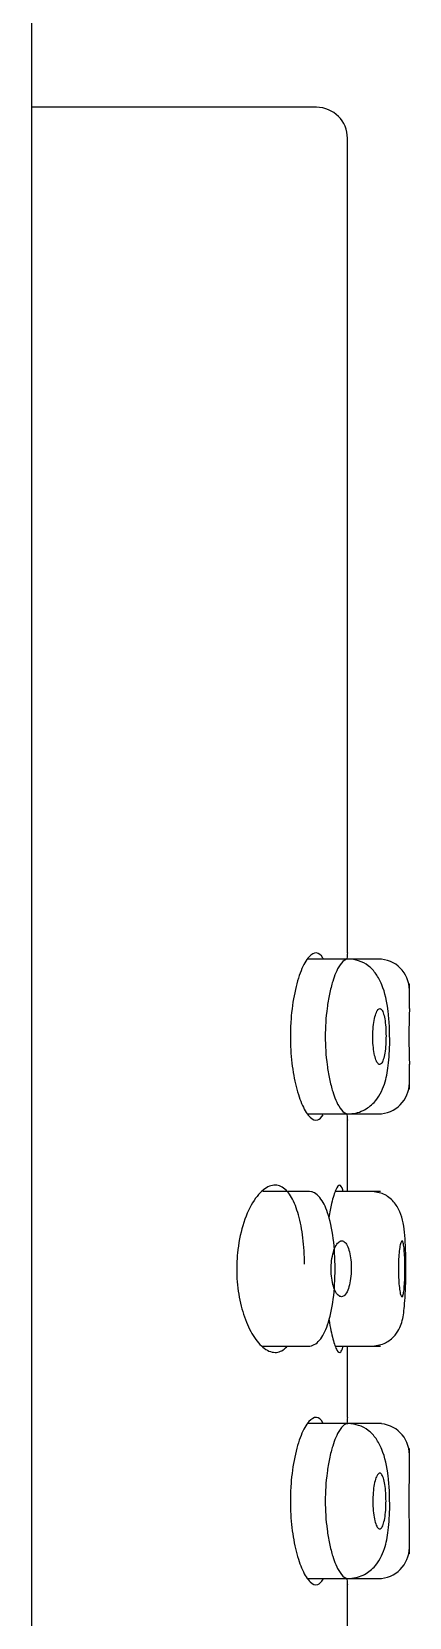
# Model space of a CAD drawing. Header units: millimetres. Extents: x -60 to 7633, y -2614 to 2146.
# Drawn here: x 7139.09 to 7145.19, y 1761.31 to 1786.9 of the extents above; entities that cross this region are included whole.
import ezdxf

# ---------------------------------------------------------------- set-up
doc = ezdxf.new("R2010")
doc.units = ezdxf.units.MM
doc.layers.get('0').update_dxf_attribs({"color": 250})

msp = doc.modelspace()

# ---------------------------------------------------------------- linework, layer by layer
at = {"linetype": 'Continuous'}
for p, q in [((7139.095, 1575.007), (7139.095, 1839.6)), ((7143.695, 1785.683), (7139.095, 1785.683)), ((7144.195, 1772.033), (7144.195, 1785.183)), ((7144.202, 1771.933), (7143.553, 1771.933)), ((7144.745, 1771.933), (7144.202, 1771.933)), ((7145.195, 1771.134), (7145.195, 1771.533)), ((7145.195, 1769.833), (7145.195, 1770.237)), ((7143.557, 1769.433), (7144.202, 1769.433)), ((7144.195, 1768.183), (7144.195, 1769.349)), ((7144.202, 1769.433), (7144.745, 1769.433)), ((7143.565, 1768.183), (7142.826, 1768.183)), ((7144.727, 1768.183), (7143.999, 1768.183)), ((7142.822, 1765.683), (7143.565, 1765.683)), ((7144.003, 1765.683), (7144.727, 1765.683)), ((7144.195, 1764.533), (7144.195, 1765.683)), ((7144.202, 1764.433), (7143.553, 1764.433)), ((7144.745, 1764.433), (7144.202, 1764.433)), ((7145.195, 1763.633), (7145.195, 1764.033)), ((7145.195, 1762.333), (7145.195, 1762.738)), ((7143.557, 1761.933), (7144.202, 1761.933)), ((7144.195, 1760.683), (7144.195, 1761.849)), ((7144.202, 1761.933), (7144.745, 1761.933))]:
    msp.add_line(p, q, dxfattribs=at)
for centre, radius, start, end in [((7143.695, 1785.183), 0.5, 0, 90), ((7160.139, 1770.683), 16.001, 175.1602, 175.4945), ((7144.695, 1771.433), 0.5, 0, 90), ((7162.274, 1770.683), 17.085, 178.487, 181.5128), ((7144.695, 1769.933), 0.5, 270, 360), ((7160.139, 1770.683), 16.001, 184.5295, 184.8391), ((7160.139, 1763.183), 16.001, 175.1602, 175.4945), ((7144.695, 1763.933), 0.5, 0, 90), ((7162.21, 1763.183), 17.022, 178.4841, 181.5156), ((7144.695, 1762.433), 0.5, 270, 360), ((7160.139, 1763.183), 16.001, 184.5295, 184.8391)]:
    msp.add_arc(centre, radius, start, end, dxfattribs=at)
for points, knots in [([(7143.807, 1771.937), (7143.805, 1771.941), (7143.803, 1771.944), (7143.8, 1771.948), (7143.769, 1772), (7143.732, 1772.029), (7143.694, 1772.032), (7143.655, 1772.036), (7143.613, 1772.012), (7143.571, 1771.965), (7143.528, 1771.916), (7143.485, 1771.84), (7143.446, 1771.743), (7143.407, 1771.645), (7143.371, 1771.524), (7143.343, 1771.389), (7143.316, 1771.258), (7143.295, 1771.111), (7143.284, 1770.959), (7143.277, 1770.869), (7143.274, 1770.775), (7143.274, 1770.683)], [0.6879539, 0.6879539, 0.6879539, 0.6879539, 0.6915413, 0.6915413, 0.6915413, 0.7453074, 0.7453074, 0.7453074, 0.8005377, 0.8005377, 0.8005377, 0.8570531, 0.8570531, 0.8570531, 0.9135236, 0.9135236, 0.9135236, 0.9679166, 0.9679166, 0.9679166, 1, 1, 1, 1]), ([(7144.2, 1771.933), (7144.2, 1771.933), (7144.2, 1771.933), (7144.194, 1771.933), (7144.193, 1771.932), (7144.18, 1771.93), (7144.172, 1771.928), (7144.14, 1771.912), (7144.106, 1771.883), (7144.044, 1771.792), (7144.027, 1771.755), (7143.987, 1771.663), (7143.974, 1771.625), (7143.94, 1771.518), (7143.919, 1771.439), (7143.889, 1771.294), (7143.877, 1771.218), (7143.847, 1770.988), (7143.837, 1770.831), (7143.837, 1770.683)], [0.749902, 0.749902, 0.749902, 0.749902, 0.75, 0.75, 0.765625, 0.765625, 0.78125, 0.78125, 0.8125, 0.8125, 0.84375, 0.84375, 0.875, 0.875, 0.90625, 0.90625, 0.9375, 0.9375, 1, 1, 1, 1]), ([(7144.876, 1770.711), (7144.875, 1770.755), (7144.874, 1770.872), (7144.85, 1771.167), (7144.787, 1771.463), (7144.663, 1771.697), (7144.539, 1771.829), (7144.381, 1771.916), (7144.267, 1771.928), (7144.202, 1771.933)], [0, 0, 0, 0, 0.065082, 0.202763, 0.476652, 0.611821, 0.745036, 0.874902, 1, 1, 1, 1]), ([(7144.818, 1770.687), (7144.818, 1770.737), (7144.816, 1770.787), (7144.813, 1770.835), (7144.809, 1770.882), (7144.804, 1770.927), (7144.797, 1770.966), (7144.791, 1771.005), (7144.782, 1771.039), (7144.773, 1771.066), (7144.763, 1771.092), (7144.753, 1771.112), (7144.742, 1771.123), (7144.73, 1771.134), (7144.718, 1771.137), (7144.706, 1771.131), (7144.694, 1771.126), (7144.682, 1771.111), (7144.671, 1771.089), (7144.659, 1771.067), (7144.649, 1771.037), (7144.639, 1771.001), (7144.63, 1770.965), (7144.622, 1770.921), (7144.616, 1770.875), (7144.61, 1770.829), (7144.606, 1770.778), (7144.605, 1770.727), (7144.604, 1770.677), (7144.604, 1770.625), (7144.607, 1770.575), (7144.61, 1770.527), (7144.616, 1770.48), (7144.623, 1770.438), (7144.63, 1770.396), (7144.638, 1770.358), (7144.648, 1770.328), (7144.658, 1770.297), (7144.669, 1770.272), (7144.681, 1770.256), (7144.692, 1770.24), (7144.705, 1770.231), (7144.717, 1770.232), (7144.729, 1770.232), (7144.741, 1770.241), (7144.751, 1770.258), (7144.762, 1770.275), (7144.773, 1770.3), (7144.781, 1770.332), (7144.79, 1770.365), (7144.798, 1770.404), (7144.804, 1770.448), (7144.809, 1770.491), (7144.813, 1770.54), (7144.816, 1770.59), (7144.817, 1770.621), (7144.818, 1770.654), (7144.818, 1770.687)], [0, 0, 0, 0, 0.05309, 0.05309, 0.05309, 0.106195, 0.106195, 0.106195, 0.159111, 0.159111, 0.159111, 0.212033, 0.212033, 0.212033, 0.265321, 0.265321, 0.265321, 0.319255, 0.319255, 0.319255, 0.373828, 0.373828, 0.373828, 0.428642, 0.428642, 0.428642, 0.483083, 0.483083, 0.483083, 0.536726, 0.536726, 0.536726, 0.589633, 0.589633, 0.589633, 0.642279, 0.642279, 0.642279, 0.695203, 0.695203, 0.695203, 0.748712, 0.748712, 0.748712, 0.802793, 0.802793, 0.802793, 0.857205, 0.857205, 0.857205, 0.911645, 0.911645, 0.911645, 0.965868, 0.965868, 0.965868, 1, 1, 1, 1]), ([(7143.274, 1770.683), (7143.274, 1770.538), (7143.282, 1770.39), (7143.298, 1770.254), (7143.314, 1770.117), (7143.338, 1769.987), (7143.367, 1769.873), (7143.396, 1769.756), (7143.431, 1769.653), (7143.468, 1769.571), (7143.507, 1769.485), (7143.549, 1769.42), (7143.591, 1769.38), (7143.633, 1769.339), (7143.676, 1769.324), (7143.715, 1769.337), (7143.746, 1769.348), (7143.775, 1769.376), (7143.802, 1769.42)], [0, 0, 0, 0, 0.050704, 0.050704, 0.050704, 0.1013146, 0.1013146, 0.1013146, 0.1533526, 0.1533526, 0.1533526, 0.20813, 0.20813, 0.20813, 0.2646734, 0.2646734, 0.2646734, 0.3092375, 0.3092375, 0.3092375, 0.3092375]), ([(7143.837, 1770.683), (7143.837, 1770.534), (7143.847, 1770.377), (7143.877, 1770.147), (7143.889, 1770.072), (7143.919, 1769.927), (7143.94, 1769.848), (7143.974, 1769.74), (7143.987, 1769.703), (7144.027, 1769.611), (7144.044, 1769.574), (7144.106, 1769.482), (7144.14, 1769.453), (7144.172, 1769.438), (7144.18, 1769.435), (7144.193, 1769.433), (7144.193, 1769.433), (7144.201, 1769.433), (7144.202, 1769.433), (7144.202, 1769.433)], [0, 0, 0, 0, 0.0625, 0.0625, 0.09375, 0.09375, 0.125, 0.125, 0.15625, 0.15625, 0.1875, 0.1875, 0.21875, 0.21875, 0.234375, 0.234375, 0.25, 0.25, 0.2514514, 0.2514514, 0.2514514, 0.2514514]), ([(7144.202, 1769.433), (7144.249, 1769.435), (7144.327, 1769.441), (7144.48, 1769.494), (7144.667, 1769.632), (7144.804, 1769.9), (7144.858, 1770.212), (7144.881, 1770.508), (7144.877, 1770.671), (7144.876, 1770.711)], [0, 0, 0, 0, 0.08679, 0.168035, 0.313145, 0.533716, 0.725388, 0.942662, 1, 1, 1, 1]), ([(7143.503, 1767.006), (7143.502, 1767.08), (7143.499, 1767.153), (7143.494, 1767.224), (7143.485, 1767.365), (7143.468, 1767.502), (7143.445, 1767.624), (7143.421, 1767.749), (7143.39, 1767.861), (7143.354, 1767.954), (7143.317, 1768.05), (7143.272, 1768.128), (7143.224, 1768.182), (7143.173, 1768.239), (7143.115, 1768.273), (7143.056, 1768.281), (7142.994, 1768.289), (7142.927, 1768.27), (7142.862, 1768.224), (7142.794, 1768.177), (7142.726, 1768.1), (7142.664, 1767.999), (7142.603, 1767.899), (7142.547, 1767.771), (7142.504, 1767.626), (7142.464, 1767.493), (7142.434, 1767.34), (7142.419, 1767.184), (7142.411, 1767.101), (7142.406, 1767.017), (7142.406, 1766.933)], [0.508488, 0.508488, 0.508488, 0.508488, 0.5333769, 0.5333769, 0.5333769, 0.5827379, 0.5827379, 0.5827379, 0.6327427, 0.6327427, 0.6327427, 0.6844556, 0.6844556, 0.6844556, 0.7389087, 0.7389087, 0.7389087, 0.7966828, 0.7966828, 0.7966828, 0.8569905, 0.8569905, 0.8569905, 0.9167291, 0.9167291, 0.9167291, 0.9715896, 0.9715896, 0.9715896, 1, 1, 1, 1]), ([(7144.123, 1768.19), (7144.122, 1768.196), (7144.12, 1768.201), (7144.119, 1768.207), (7144.105, 1768.257), (7144.088, 1768.282), (7144.069, 1768.283), (7144.05, 1768.283), (7144.029, 1768.257), (7144.007, 1768.208), (7143.985, 1768.158), (7143.961, 1768.082), (7143.94, 1767.987), (7143.925, 1767.92), (7143.91, 1767.842), (7143.897, 1767.757)], [0.6899944, 0.6899944, 0.6899944, 0.6899944, 0.695828, 0.695828, 0.695828, 0.7492843, 0.7492843, 0.7492843, 0.803103, 0.803103, 0.803103, 0.8574733, 0.8574733, 0.8574733, 0.8957943, 0.8957943, 0.8957943, 0.8957943]), ([(7143.565, 1765.683), (7143.63, 1765.683), (7143.693, 1765.718), (7143.797, 1765.841), (7143.837, 1765.92), (7143.912, 1766.138), (7143.945, 1766.289), (7143.986, 1766.599), (7143.996, 1766.766), (7143.996, 1767.098), (7143.986, 1767.265), (7143.946, 1767.574), (7143.911, 1767.729), (7143.839, 1767.942), (7143.8, 1768.017), (7143.721, 1768.113), (7143.692, 1768.139), (7143.645, 1768.165), (7143.629, 1768.172), (7143.595, 1768.181), (7143.57, 1768.183), (7143.56, 1768.183)], [0.2516026, 0.2516026, 0.2516026, 0.2516026, 0.3125, 0.3125, 0.375, 0.375, 0.4375, 0.4375, 0.5, 0.5, 0.5625, 0.5625, 0.625, 0.625, 0.6875, 0.6875, 0.71875, 0.71875, 0.734375, 0.734375, 0.7499072, 0.7499072, 0.7499072, 0.7499072]), ([(7145.137, 1766.748), (7145.138, 1766.841), (7145.14, 1766.999), (7145.134, 1767.335), (7145.118, 1767.606), (7145.047, 1767.858), (7144.947, 1768.025), (7144.783, 1768.155), (7144.651, 1768.174), (7144.573, 1768.183)], [0, 0, 0, 0, 0.129097, 0.256974, 0.503132, 0.620428, 0.741126, 0.868803, 1, 1, 1, 1]), ([(7143.932, 1766.926), (7143.932, 1766.877), (7143.935, 1766.827), (7143.941, 1766.781), (7143.947, 1766.734), (7143.957, 1766.69), (7143.968, 1766.652), (7143.98, 1766.614), (7143.993, 1766.58), (7144.009, 1766.553), (7144.024, 1766.527), (7144.041, 1766.506), (7144.059, 1766.495), (7144.077, 1766.483), (7144.096, 1766.479), (7144.114, 1766.484), (7144.132, 1766.489), (7144.15, 1766.502), (7144.166, 1766.524), (7144.183, 1766.546), (7144.198, 1766.576), (7144.21, 1766.613), (7144.223, 1766.649), (7144.233, 1766.693), (7144.241, 1766.74), (7144.249, 1766.786), (7144.254, 1766.836), (7144.255, 1766.887), (7144.257, 1766.938), (7144.256, 1766.99), (7144.253, 1767.039), (7144.249, 1767.087), (7144.243, 1767.134), (7144.234, 1767.176), (7144.225, 1767.218), (7144.214, 1767.256), (7144.2, 1767.286), (7144.187, 1767.317), (7144.172, 1767.342), (7144.156, 1767.358), (7144.14, 1767.375), (7144.122, 1767.384), (7144.104, 1767.384), (7144.086, 1767.384), (7144.067, 1767.376), (7144.049, 1767.359), (7144.031, 1767.343), (7144.014, 1767.317), (7143.999, 1767.285), (7143.983, 1767.253), (7143.97, 1767.212), (7143.959, 1767.168), (7143.948, 1767.124), (7143.94, 1767.074), (7143.936, 1767.023), (7143.933, 1766.991), (7143.932, 1766.959), (7143.932, 1766.926)], [0, 0, 0, 0, 0.051673, 0.051673, 0.051673, 0.103341, 0.103341, 0.103341, 0.155144, 0.155144, 0.155144, 0.207953, 0.207953, 0.207953, 0.262069, 0.262069, 0.262069, 0.317189, 0.317189, 0.317189, 0.372633, 0.372633, 0.372633, 0.427693, 0.427693, 0.427693, 0.481903, 0.481903, 0.481903, 0.535133, 0.535133, 0.535133, 0.587562, 0.587562, 0.587562, 0.639624, 0.639624, 0.639624, 0.691919, 0.691919, 0.691919, 0.745059, 0.745059, 0.745059, 0.799425, 0.799425, 0.799425, 0.854893, 0.854893, 0.854893, 0.91071, 0.91071, 0.91071, 0.965766, 0.965766, 0.965766, 1, 1, 1, 1]), ([(7145.077, 1766.481), (7145.071, 1766.48), (7145.064, 1766.489), (7145.058, 1766.505), (7145.052, 1766.521), (7145.046, 1766.546), (7145.041, 1766.577), (7145.036, 1766.608), (7145.031, 1766.646), (7145.027, 1766.689), (7145.024, 1766.731), (7145.021, 1766.779), (7145.019, 1766.828), (7145.017, 1766.876), (7145.017, 1766.928), (7145.018, 1766.978), (7145.019, 1767.028), (7145.021, 1767.078), (7145.024, 1767.123), (7145.027, 1767.169), (7145.031, 1767.212), (7145.036, 1767.248), (7145.041, 1767.284), (7145.046, 1767.314), (7145.052, 1767.337), (7145.058, 1767.359), (7145.064, 1767.374), (7145.071, 1767.38), (7145.077, 1767.386), (7145.083, 1767.383), (7145.088, 1767.372), (7145.094, 1767.361), (7145.099, 1767.341), (7145.103, 1767.314), (7145.108, 1767.287), (7145.111, 1767.253), (7145.114, 1767.214), (7145.117, 1767.174), (7145.12, 1767.129), (7145.121, 1767.082), (7145.123, 1767.034), (7145.124, 1766.983), (7145.124, 1766.933), (7145.124, 1766.882), (7145.123, 1766.831), (7145.121, 1766.784), (7145.12, 1766.736), (7145.117, 1766.69), (7145.114, 1766.651), (7145.111, 1766.611), (7145.107, 1766.577), (7145.103, 1766.55), (7145.098, 1766.523), (7145.093, 1766.503), (7145.088, 1766.492), (7145.084, 1766.485), (7145.08, 1766.481), (7145.077, 1766.481)], [0, 0, 0, 0, 0.053623, 0.053623, 0.053623, 0.107255, 0.107255, 0.107255, 0.160744, 0.160744, 0.160744, 0.214071, 0.214071, 0.214071, 0.267393, 0.267393, 0.267393, 0.320932, 0.320932, 0.320932, 0.374831, 0.374831, 0.374831, 0.429008, 0.429008, 0.429008, 0.483184, 0.483184, 0.483184, 0.537075, 0.537075, 0.537075, 0.590597, 0.590597, 0.590597, 0.643901, 0.643901, 0.643901, 0.697222, 0.697222, 0.697222, 0.75072, 0.75072, 0.75072, 0.804427, 0.804427, 0.804427, 0.858286, 0.858286, 0.858286, 0.91222, 0.91222, 0.91222, 0.966164, 0.966164, 0.966164, 1, 1, 1, 1]), ([(7142.406, 1766.933), (7142.406, 1766.793), (7142.418, 1766.652), (7142.44, 1766.521), (7142.461, 1766.39), (7142.493, 1766.266), (7142.531, 1766.156), (7142.571, 1766.041), (7142.619, 1765.94), (7142.67, 1765.857), (7142.727, 1765.766), (7142.789, 1765.695), (7142.851, 1765.649), (7142.918, 1765.599), (7142.987, 1765.577), (7143.051, 1765.584), (7143.108, 1765.59), (7143.164, 1765.62), (7143.214, 1765.673)], [0, 0, 0, 0, 0.0475921, 0.0475921, 0.0475921, 0.0950218, 0.0950218, 0.0950218, 0.1448396, 0.1448396, 0.1448396, 0.1999295, 0.1999295, 0.1999295, 0.2593733, 0.2593733, 0.2593733, 0.3121883, 0.3121883, 0.3121883, 0.3121883]), ([(7144.573, 1765.683), (7144.653, 1765.691), (7144.782, 1765.707), (7144.943, 1765.823), (7145.033, 1765.953), (7145.091, 1766.109), (7145.113, 1766.28), (7145.13, 1766.518), (7145.136, 1766.67), (7145.137, 1766.747), (7145.137, 1766.748)], [0, 0, 0, 0, 0.148148, 0.277383, 0.389542, 0.493033, 0.718122, 0.849591, 0.9981, 1, 1, 1, 1]), ([(7143.897, 1766.111), (7143.898, 1766.108), (7143.898, 1766.105), (7143.898, 1766.102), (7143.916, 1765.984), (7143.938, 1765.881), (7143.959, 1765.8), (7143.981, 1765.717), (7144.004, 1765.656), (7144.026, 1765.62), (7144.048, 1765.584), (7144.069, 1765.574), (7144.086, 1765.59), (7144.099, 1765.602), (7144.111, 1765.629), (7144.122, 1765.669)], [0.1040307, 0.1040307, 0.1040307, 0.1040307, 0.1053175, 0.1053175, 0.1053175, 0.158583, 0.158583, 0.158583, 0.2128465, 0.2128465, 0.2128465, 0.2674655, 0.2674655, 0.2674655, 0.3077834, 0.3077834, 0.3077834, 0.3077834]), ([(7143.807, 1764.437), (7143.805, 1764.441), (7143.803, 1764.444), (7143.8, 1764.448), (7143.769, 1764.5), (7143.732, 1764.529), (7143.694, 1764.532), (7143.655, 1764.536), (7143.613, 1764.512), (7143.571, 1764.465), (7143.528, 1764.416), (7143.485, 1764.34), (7143.446, 1764.243), (7143.407, 1764.145), (7143.371, 1764.024), (7143.343, 1763.889), (7143.316, 1763.758), (7143.295, 1763.611), (7143.284, 1763.459), (7143.277, 1763.369), (7143.274, 1763.275), (7143.274, 1763.183)], [0.6879539, 0.6879539, 0.6879539, 0.6879539, 0.6915413, 0.6915413, 0.6915413, 0.7453074, 0.7453074, 0.7453074, 0.8005377, 0.8005377, 0.8005377, 0.8570531, 0.8570531, 0.8570531, 0.9135236, 0.9135236, 0.9135236, 0.9679166, 0.9679166, 0.9679166, 1, 1, 1, 1]), ([(7144.2, 1764.433), (7144.2, 1764.433), (7144.2, 1764.433), (7144.194, 1764.433), (7144.193, 1764.432), (7144.18, 1764.43), (7144.172, 1764.428), (7144.14, 1764.412), (7144.106, 1764.383), (7144.044, 1764.292), (7144.027, 1764.255), (7143.987, 1764.163), (7143.974, 1764.125), (7143.94, 1764.018), (7143.919, 1763.939), (7143.889, 1763.794), (7143.877, 1763.718), (7143.847, 1763.488), (7143.837, 1763.331), (7143.837, 1763.183)], [0.749902, 0.749902, 0.749902, 0.749902, 0.75, 0.75, 0.765625, 0.765625, 0.78125, 0.78125, 0.8125, 0.8125, 0.84375, 0.84375, 0.875, 0.875, 0.90625, 0.90625, 0.9375, 0.9375, 1, 1, 1, 1]), ([(7144.876, 1763.211), (7144.875, 1763.255), (7144.874, 1763.372), (7144.85, 1763.667), (7144.787, 1763.963), (7144.663, 1764.197), (7144.539, 1764.329), (7144.381, 1764.416), (7144.267, 1764.428), (7144.202, 1764.433)], [0, 0, 0, 0, 0.065082, 0.202763, 0.476652, 0.611821, 0.745036, 0.874902, 1, 1, 1, 1]), ([(7144.818, 1763.185), (7144.818, 1763.134), (7144.816, 1763.083), (7144.813, 1763.036), (7144.809, 1762.988), (7144.804, 1762.943), (7144.797, 1762.904), (7144.79, 1762.864), (7144.782, 1762.83), (7144.772, 1762.803), (7144.763, 1762.776), (7144.752, 1762.756), (7144.741, 1762.744), (7144.729, 1762.733), (7144.717, 1762.73), (7144.705, 1762.735), (7144.693, 1762.741), (7144.68, 1762.755), (7144.669, 1762.778), (7144.658, 1762.8), (7144.647, 1762.83), (7144.638, 1762.866), (7144.629, 1762.902), (7144.621, 1762.945), (7144.615, 1762.991), (7144.61, 1763.036), (7144.606, 1763.086), (7144.605, 1763.136), (7144.604, 1763.185), (7144.605, 1763.236), (7144.608, 1763.284), (7144.611, 1763.333), (7144.616, 1763.38), (7144.623, 1763.422), (7144.63, 1763.464), (7144.639, 1763.503), (7144.648, 1763.534), (7144.659, 1763.566), (7144.67, 1763.591), (7144.682, 1763.608), (7144.694, 1763.624), (7144.706, 1763.633), (7144.718, 1763.633), (7144.73, 1763.633), (7144.742, 1763.624), (7144.753, 1763.606), (7144.764, 1763.589), (7144.774, 1763.563), (7144.783, 1763.531), (7144.791, 1763.499), (7144.799, 1763.46), (7144.804, 1763.417), (7144.81, 1763.374), (7144.814, 1763.326), (7144.816, 1763.277), (7144.817, 1763.247), (7144.818, 1763.216), (7144.818, 1763.185)], [0, 0, 0, 0, 0.053409, 0.053409, 0.053409, 0.106804, 0.106804, 0.106804, 0.160417, 0.160417, 0.160417, 0.214376, 0.214376, 0.214376, 0.268642, 0.268642, 0.268642, 0.323048, 0.323048, 0.323048, 0.377292, 0.377292, 0.377292, 0.43105, 0.43105, 0.43105, 0.484201, 0.484201, 0.484201, 0.536975, 0.536975, 0.536975, 0.589863, 0.589863, 0.589863, 0.643316, 0.643316, 0.643316, 0.697458, 0.697458, 0.697458, 0.752017, 0.752017, 0.752017, 0.806512, 0.806512, 0.806512, 0.860575, 0.860575, 0.860575, 0.914125, 0.914125, 0.914125, 0.967322, 0.967322, 0.967322, 1, 1, 1, 1]), ([(7143.274, 1763.183), (7143.274, 1763.038), (7143.282, 1762.89), (7143.298, 1762.754), (7143.314, 1762.617), (7143.338, 1762.487), (7143.367, 1762.373), (7143.396, 1762.256), (7143.431, 1762.153), (7143.468, 1762.071), (7143.507, 1761.985), (7143.549, 1761.92), (7143.591, 1761.88), (7143.633, 1761.839), (7143.676, 1761.824), (7143.715, 1761.837), (7143.746, 1761.848), (7143.775, 1761.876), (7143.802, 1761.92)], [0, 0, 0, 0, 0.050704, 0.050704, 0.050704, 0.1013146, 0.1013146, 0.1013146, 0.1533526, 0.1533526, 0.1533526, 0.20813, 0.20813, 0.20813, 0.2646734, 0.2646734, 0.2646734, 0.3092375, 0.3092375, 0.3092375, 0.3092375]), ([(7143.837, 1763.183), (7143.837, 1763.034), (7143.847, 1762.877), (7143.877, 1762.647), (7143.889, 1762.572), (7143.919, 1762.427), (7143.94, 1762.348), (7143.974, 1762.24), (7143.987, 1762.203), (7144.027, 1762.111), (7144.044, 1762.074), (7144.106, 1761.982), (7144.14, 1761.953), (7144.172, 1761.938), (7144.18, 1761.935), (7144.193, 1761.933), (7144.193, 1761.933), (7144.201, 1761.933), (7144.202, 1761.933), (7144.202, 1761.933)], [0, 0, 0, 0, 0.0625, 0.0625, 0.09375, 0.09375, 0.125, 0.125, 0.15625, 0.15625, 0.1875, 0.1875, 0.21875, 0.21875, 0.234375, 0.234375, 0.25, 0.25, 0.2514514, 0.2514514, 0.2514514, 0.2514514]), ([(7144.202, 1761.933), (7144.249, 1761.935), (7144.327, 1761.941), (7144.48, 1761.994), (7144.667, 1762.132), (7144.804, 1762.4), (7144.858, 1762.712), (7144.881, 1763.008), (7144.877, 1763.171), (7144.876, 1763.211)], [0, 0, 0, 0, 0.08679, 0.168035, 0.313145, 0.533716, 0.725388, 0.942662, 1, 1, 1, 1])]:
    msp.add_open_spline(points, degree=3, knots=knots, dxfattribs=at)

doc.saveas('drawing.dxf')
